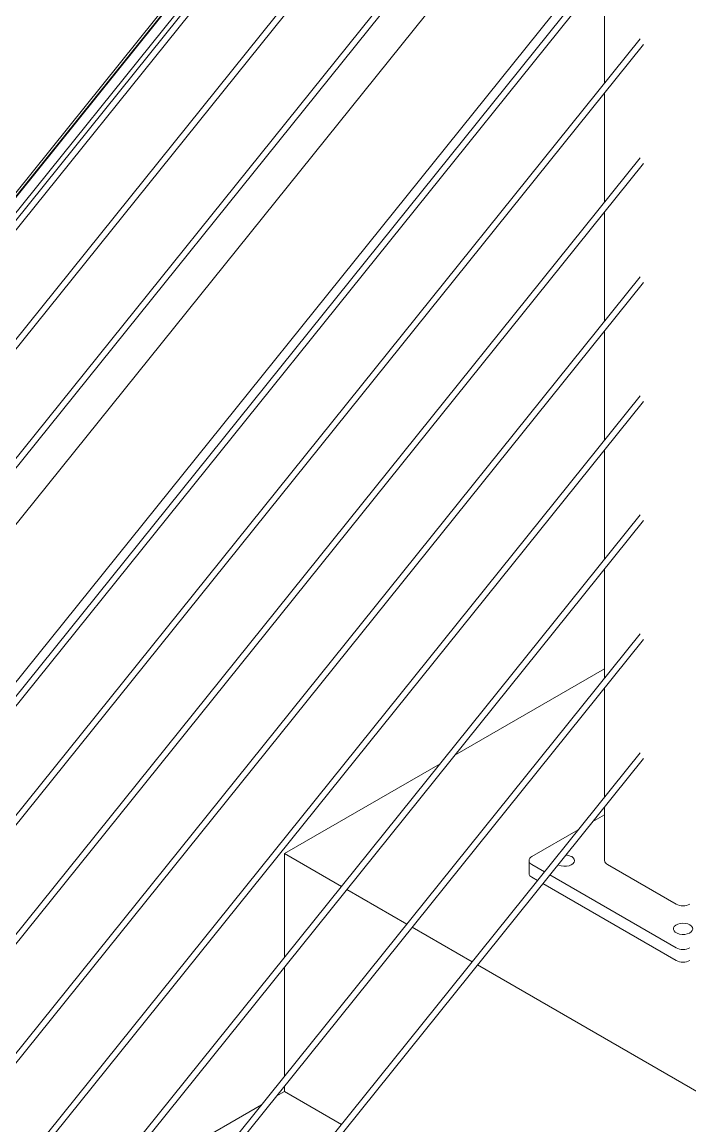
# Model space of a CAD drawing. Header units: inches. Extents: x 0.03 to 2.74, y 0.01 to 1.91.
# Drawn here: x 0.2183 to 0.2746, y 0.3838 to 0.477 of the extents above; entities that cross this region are included whole.
import ezdxf

# ---------------------------------------------------------------- set-up
doc = ezdxf.new("R2010")
doc.units = ezdxf.units.IN
doc.header["$MEASUREMENT"] = 0

msp = doc.modelspace()

# ---------------------------------------------------------------- linework, layer by layer
at = {"linetype": 'Continuous', "lineweight": 15}
for p, q in [((0.1777568329429984, 0.4128781000727161), (0.3786664211007383, 0.6628077176384486)), ((0.3785636259328151, 0.6623621443081275), (0.1776540377750752, 0.4124325207544982)), ((0.3785926226327256, 0.6623208730026611), (0.1776830206472795, 0.412391251446295)), ((0.1781674328510307, 0.4116925530597294), (0.3790770348364768, 0.6616221736181127)), ((0.3570284461702328, 0.6078743357713087), (0.2065555062729919, 0.4206874311410502)), ((0.2130521221681622, 0.415468378546371), (0.3635234165683648, 0.60265325243604)), ((0.2704031144144123, 0.5257890546317272), (0.19017526081413, 0.4259863641073257)), ((0.19017526081413, 0.4251550657735482), (0.270700271820744, 0.5253274156731067)), ((0.2704031144144123, 0.5157430284682891), (0.19017526081413, 0.4159403401893489)), ((0.19017526081413, 0.4151090421050672), (0.270700271820744, 0.5152813935015997)), ((0.2704031144144123, 0.5056970062967822), (0.1923529862642549, 0.4086033952072113)), ((0.1949348955667333, 0.41098395754388), (0.270700271820744, 0.5052353673381617)), ((0.2704031144144123, 0.4856049579618372), (0.2114775059518467, 0.4123020680116196)), ((0.2119339585336527, 0.4120385835498083), (0.270700271820744, 0.4851433209991822)), ((0.267411580057189, 0.481052220105684), (0.267411580057189, 0.4718374946503536)), ((0.2704031144144123, 0.4755589337943646), (0.19017526081413, 0.3757562442679459)), ((0.19017526081413, 0.3749249484291254), (0.270700271820744, 0.4750972968317097)), ((0.267411580057189, 0.4710061961877073), (0.267411580057189, 0.4617914709818725)), ((0.2704031144144123, 0.4655129101258835), (0.2008910140817876, 0.3790405143121373)), ((0.2012585268572871, 0.378666399827), (0.270700271820744, 0.4650512731944156)), ((0.267411580057189, 0.4609601722697304), (0.267411580057189, 0.4517454473133913)), ((0.2704031144144123, 0.4554668864574024), (0.1956071433315645, 0.3624214030015886)), ((0.1956071433315645, 0.3615901031708369), (0.270700271820744, 0.4550052494947474)), ((0.267411580057189, 0.4509141486012493), (0.267411580057189, 0.4416994241439017)), ((0.2704031144144123, 0.4454208632879126), (0.19017526081413, 0.3456181777534251)), ((0.19017526081413, 0.3447868739307422), (0.270700271820744, 0.4449592263252577)), ((0.267411580057189, 0.4408681244337767), (0.267411580057189, 0.4316533999764292)), ((0.2704031144144123, 0.4353748391204401), (0.19017526081413, 0.3355721475980558)), ((0.19017526081413, 0.3347408517592353), (0.270700271820744, 0.4349132021577852)), ((0.267411580057189, 0.4308221002663043), (0.267411580057189, 0.421607373812991)), ((0.2704031144144123, 0.4253288169489332), (0.19017526081413, 0.3255261254265489)), ((0.19017526081413, 0.3246948295877284), (0.270700271820744, 0.4248671779903126)), ((0.2674115766002624, 0.4223945437001212), (0.2547709236627205, 0.4150972500865402)), ((0.267411580057189, 0.4207760780947973), (0.267411580057189, 0.4115613516414841)), ((0.2704031144144123, 0.4152827907854951), (0.19017526081413, 0.3154801032550419)), ((0.19017526081413, 0.3146488074162215), (0.270700271820744, 0.4148211558188058)), ((0.2535240517388608, 0.4143774462463515), (0.2403929438899564, 0.4067970190391089)), ((0.2664269574953481, 0.4095051885169205), (0.2674115731433358, 0.4100735950316309)), ((0.267411580057189, 0.4107300519313592), (0.267411580057189, 0.4061945274983514)), ((0.2612720715885993, 0.4065293362257515), (0.2651800717437822, 0.4087853766941669)), ((0.245199758776129, 0.4040221038710516), (0.2403929438899564, 0.4067970190391089)), ((0.2403929438899564, 0.4067970190391089), (0.2403929438899564, 0.3980424664453571)), ((0.2610318393917844, 0.4061945255027102), (0.2610318393917844, 0.4051229514544144)), ((0.2623349762521896, 0.4052461089869775), (0.2612720715885993, 0.4058597107883866)), ((0.2734515705242258, 0.4025115836015622), (0.2676518122540039, 0.4058597127840278)), ((0.2617466108101206, 0.4045141910786038), (0.2612720715885993, 0.4047881367400907)), ((0.2734515705242258, 0.3988286357134905), (0.2627914115493629, 0.4049826144985572)), ((0.2507156791780205, 0.4008378308021978), (0.2456561940733021, 0.4037586093826315)), ((0.2734515705242258, 0.3977570616651946), (0.2622030495642204, 0.4042506945945424)), ((0.2562315961229855, 0.397653559728985), (0.2511721144751937, 0.4005743363137775)), ((0.2403929438899564, 0.3972111707271634), (0.2403929438899564, 0.3879964442738502)), ((0.2983905438768084, 0.3733157172362467), (0.2566880348770852, 0.3973900632449236)), ((0.2403929438899564, 0.3871651485556565), (0.2403929438899564, 0.3867049667122328)), ((0.2403929438899564, 0.3867049667122328), (0.2397027062793533, 0.3863065010212123)), ((0.245199758776129, 0.3839300515441754), (0.2403929438899564, 0.3867049667122328)), ((0.2384558343554936, 0.3855866971810236), (0.224634488895986, 0.3776078042827606))]:
    msp.add_line(p, q, dxfattribs=at)
at = {"linetype": 'Continuous', "lineweight": 15, "flags": 128}
for points in [[(0.2646359342200078, 0.4065293382213926), (0.2647709099171952, 0.4064265926332054), (0.2648528494472356, 0.4063066326438584), (0.2648756859040322, 0.4061783568175497), (0.2648377461351339, 0.4060512883541787), (0.2647418095094881, 0.4059348386977368), (0.2645950076665695, 0.4058376469790635), (0.264408223011161, 0.4057669214542434), (0.2641953178187324, 0.4057279106596842), (0.2639720764159161, 0.4057235082751539), (0.2637550574808917, 0.4057540375945302), (0.2635603633775343, 0.4058172435432351), (0.2634900909746037, 0.405851760153768)], [(0.2746115214868849, 0.4007705542713875), (0.2747464937271457, 0.4006678106788414), (0.2748284367141127, 0.4005478486938532), (0.2748512731709092, 0.4004195728675445), (0.2748133299450845, 0.4002925063998148), (0.2747174002332917, 0.4001760527520906), (0.2745705983903731, 0.4000788610334171), (0.2743838137349646, 0.4000081355085971), (0.2741709085425361, 0.3999691247140378), (0.2739476671397197, 0.3999647223295075), (0.2737306412908422, 0.3999952556401663), (0.273535954101338, 0.4000584575975887), (0.2733780071272187, 0.4001496384449089), (0.2732685193494925, 0.4002620329583926), (0.2732156352871139, 0.4003873153228721), (0.2732232612670856, 0.4005161898415466), (0.2732908372673063, 0.4006390973929749), (0.273413350744277, 0.4007469258793483), (0.2735817099811682, 0.4008316727793768), (0.2737834285592774, 0.4008870558145011), (0.2740035379866384, 0.4009089599725266), (0.2742257423114894, 0.4008957767666304), (0.2744335450803285, 0.4008484720871628), (0.2746115214868849, 0.4007705542713875)]]:
    msp.add_lwpolyline(points, dxfattribs=at)
at = {"linetype": 'Continuous', "lineweight": 15}
for centre, radius, start, end in [((0.2613991470632531, 0.406194523507069), 0.0003581169262267102, 110.7838550713788, 249.2161449286251), ((0.2640877307703472, 0.405503652215554), 0.001162995616841727, 61.87661378214229, 87.22422998021293), ((0.2678220761340683, 0.4062354700647595), 0.0004125328143038394, 185.695800189046, 245.6236753181725), ((0.261442335468664, 0.4051638940208226), 0.0004125328143042068, 185.6958001890659, 245.6236753181533), ((0.2740315460055553, 0.4036309276198875), 0.00126067545002831, 242.6095769488996, 297.3904230511021), ((0.2740315460055553, 0.3999480147621758), 0.001260706553318093, 242.6103093678316, 297.3896906321701), ((0.2740315460055553, 0.3988764407138799), 0.001260706553317995, 242.6103093678292, 297.3896906321724)]:
    msp.add_arc(centre, radius, start, end, dxfattribs=at)

doc.saveas('drawing.dxf')
